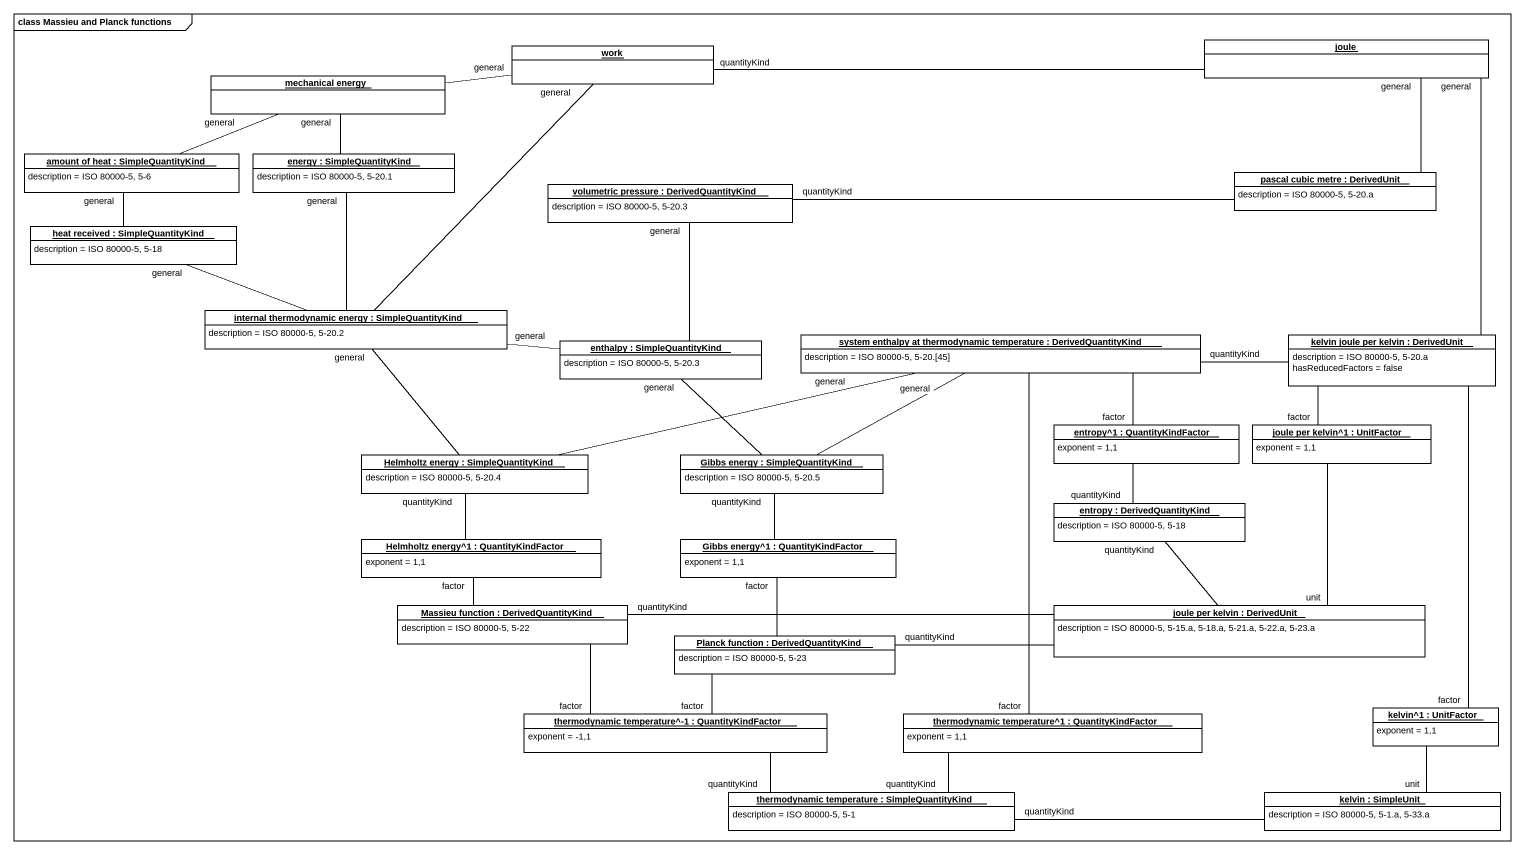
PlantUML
@startuml
mainframe class Massieu and Planck functions
hide circle
hide empty members
object work #FFFFFF
object joule #FFFFFF
object "mechanical energy" as mechanical_energy #FFFFFF
object "amount of heat : SimpleQuantityKind" as amount_of_heat #FFFFFF {
  description = ISO 80000-5, 5-6
}
object "energy : SimpleQuantityKind" as energy #FFFFFF {
  description = ISO 80000-5, 5-20.1
}
object "pascal cubic metre : DerivedUnit" as pascal_cubic_metre #FFFFFF {
  description = ISO 80000-5, 5-20.a
}
object "volumetric pressure : DerivedQuantityKind" as volumetric_pressure #FFFFFF {
  description = ISO 80000-5, 5-20.3
}
object "heat received : SimpleQuantityKind" as heat_received #FFFFFF {
  description = ISO 80000-5, 5-18
}
object "internal thermodynamic energy : SimpleQuantityKind" as internal_thermodynamic #FFFFFF {
  description = ISO 80000-5, 5-20.2
}
object "enthalpy : SimpleQuantityKind" as enthalpy #FFFFFF {
  description = ISO 80000-5, 5-20.3
}
object "system enthalpy at thermodynamic temperature : DerivedQuantityKind" as system_enthalpy_at #FFFFFF {
  description = ISO 80000-5, 5-20.[45]
}
object "kelvin joule per kelvin : DerivedUnit" as kelvin_joule_per_kelvin #FFFFFF {
  description = ISO 80000-5, 5-20.a
  hasReducedFactors = false
}
object "entropy^1 : QuantityKindFactor" as entropy_1 #FFFFFF {
  exponent = 1,1
}
object "joule per kelvin^1 : UnitFactor" as joule_per_kelvin_1 #FFFFFF {
  exponent = 1,1
}
object "Helmholtz energy : SimpleQuantityKind" as Helmholtz_energy #FFFFFF {
  description = ISO 80000-5, 5-20.4
}
object "Gibbs energy : SimpleQuantityKind" as Gibbs_energy #FFFFFF {
  description = ISO 80000-5, 5-20.5
}
object "entropy : DerivedQuantityKind" as entropy #FFFFFF {
  description = ISO 80000-5, 5-18
}
object "Helmholtz energy^1 : QuantityKindFactor" as Helmholtz_energy_1 #FFFFFF {
  exponent = 1,1
}
object "Gibbs energy^1 : QuantityKindFactor" as Gibbs_energy_1 #FFFFFF {
  exponent = 1,1
}
object "Massieu function : DerivedQuantityKind" as Massieu_function #FFFFFF {
  description = ISO 80000-5, 5-22
}
object "Planck function : DerivedQuantityKind" as Planck_function #FFFFFF {
  description = ISO 80000-5, 5-23
}
object "joule per kelvin : DerivedUnit" as joule_per_kelvin #FFFFFF {
  description = ISO 80000-5, 5-15.a, 5-18.a, 5-21.a, 5-22.a, 5-23.a
}
object "thermodynamic temperature^-1 : QuantityKindFactor" as thermodynamic_temperature_1 #FFFFFF {
  exponent = -1,1
}
object "thermodynamic temperature^1 : QuantityKindFactor" as thermodynamic_temperature_1_2 #FFFFFF {
  exponent = 1,1
}
object "kelvin^1 : UnitFactor" as kelvin_1 #FFFFFF {
  exponent = 1,1
}
object "thermodynamic temperature : SimpleQuantityKind" as thermodynamic_temperature #FFFFFF {
  description = ISO 80000-5, 5-1
}
object "kelvin : SimpleUnit" as kelvin #FFFFFF {
  description = ISO 80000-5, 5-1.a, 5-33.a
}
joule -left- work : quantityKind
joule -- pascal_cubic_metre : general
joule -- kelvin_joule_per_kelvin : general
mechanical_energy -right- work : general
amount_of_heat -right- mechanical_energy : general
energy -up- mechanical_energy : general
pascal_cubic_metre -left- volumetric_pressure : quantityKind
heat_received -up- amount_of_heat : general
internal_thermodynamic -up- work : general
internal_thermodynamic -up- energy : general
internal_thermodynamic -left- heat_received : general
enthalpy -up- volumetric_pressure : general
enthalpy -left- internal_thermodynamic : general
kelvin_joule_per_kelvin -left- system_enthalpy_at : quantityKind
entropy_1 -up- system_enthalpy_at : factor
joule_per_kelvin_1 -up- kelvin_joule_per_kelvin : factor
Helmholtz_energy -up- internal_thermodynamic : general
Helmholtz_energy -right- system_enthalpy_at : general
Helmholtz_energy -- Helmholtz_energy_1 : quantityKind
Gibbs_energy -up- enthalpy : general
Gibbs_energy -right- system_enthalpy_at : general
Gibbs_energy -- Gibbs_energy_1 : quantityKind
entropy -up- entropy_1 : quantityKind
Helmholtz_energy_1 -- Massieu_function : factor
Gibbs_energy_1 -- Planck_function : factor
joule_per_kelvin -up- joule_per_kelvin_1 : unit
joule_per_kelvin -up- entropy : quantityKind
joule_per_kelvin -left- Massieu_function : quantityKind
joule_per_kelvin -left- Planck_function : quantityKind
thermodynamic_temperature_1 -up- Massieu_function : factor
thermodynamic_temperature_1 -up- Planck_function : factor
thermodynamic_temperature_1_2 -up- system_enthalpy_at : factor
kelvin_1 -up- kelvin_joule_per_kelvin : factor
thermodynamic_temperature -left- thermodynamic_temperature_1 : quantityKind
thermodynamic_temperature -right- thermodynamic_temperature_1_2 : quantityKind
kelvin -up- kelvin_1 : unit
kelvin -left- thermodynamic_temperature : quantityKind
@enduml
